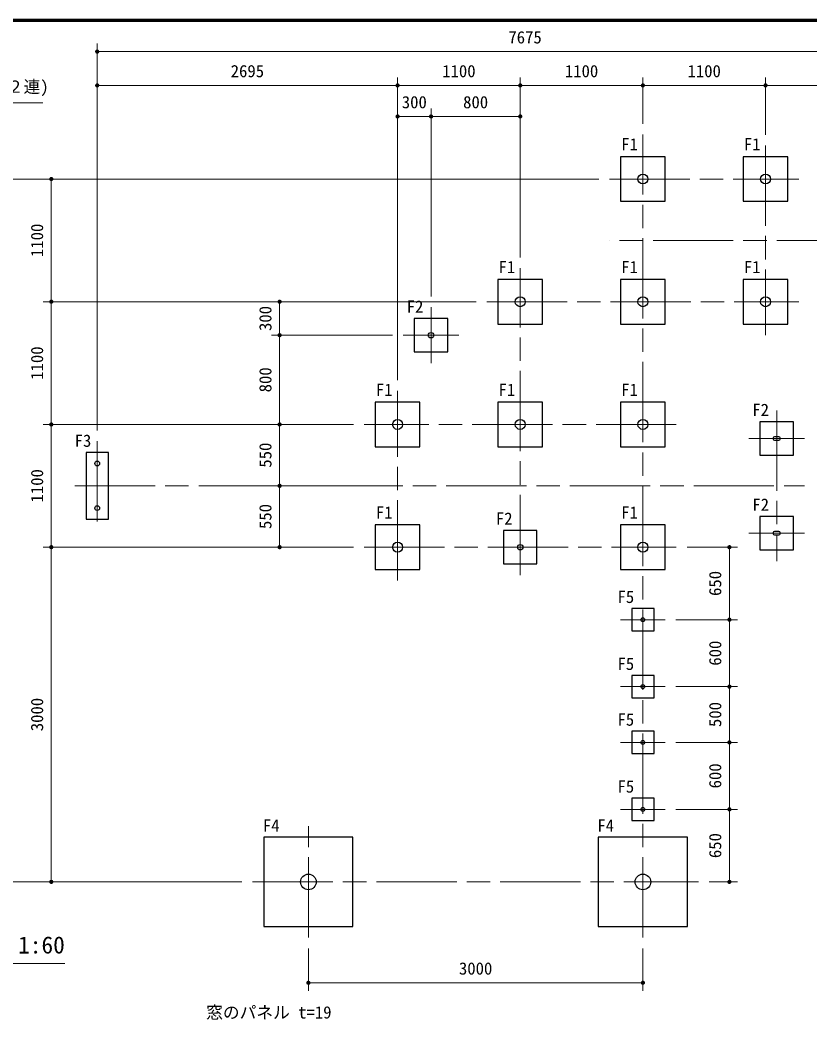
# Model space of a CAD drawing. Units: millimetres at full size, sheet at 1:60. Extents: x 900 to 24300, y 900 to 16920.
# Drawn here: x 10408 to 17492, y 7905 to 16920 of the extents above; entities that cross this region are included whole.
import ezdxf
from ezdxf.enums import TextEntityAlignment as Align

# ---------------------------------------------------------------- set-up
doc = ezdxf.new("R2010")
doc.units = ezdxf.units.MM
doc.header["$LTSCALE"] = 60
doc.linetypes.add('CHAIN', pattern=[18.5, 12, -1.5, 3.5, -1.5])
for name, color, linetype, lineweight in [('D-BMK', 2, 'CHAIN', 13), ('D-STR-1', 1, 'Continuous', 25), ('D-STR-DIM', 7, 'Continuous', 13), ('D-STR-HTXT', 7, 'Continuous', 13), ('D-STR-TXT', 7, 'Continuous', 13), ('D-TTL', 7, 'Continuous', 70)]:
    doc.layers.add(name, color=color, linetype=linetype, lineweight=lineweight)
doc.styles.add('ＭＳ ゴシック', font='')
doc.styles.get('ＭＳ ゴシック').set_extended_font_data('MS Gothic')

# ---------------------------------------------------------------- blocks, each defined once
blk = doc.blocks.new('filled_dot')
at = {"color": 0, "linetype": 'Continuous', "lineweight": -2, "const_width": 1.25}
blk.add_lwpolyline([(-0.625, 0, 1), (0.625, 0, 1)], format="xyb", close=True, dxfattribs=at)

msp = doc.modelspace()

# ---------------------------------------------------------------- linework, layer by layer
at = {"layer": 'D-BMK'}
for p, q in [((15993.96, 8695.72), (15993.96, 15895.72)), ((17093.96, 15795.72), (17093.96, 14095.72)), ((15693.96, 15495.72), (17393.96, 15495.72)), ((19024.96, 14945.72), (15693.96, 14945.72)), ((14893.96, 11945.72), (14893.96, 14695.72)), ((14093.96, 14345.72), (14093.96, 13845.72)), ((14593.96, 14395.72), (17393.96, 14395.72)), ((13843.96, 14095.72), (14343.96, 14095.72)), ((13793.96, 11895.72), (13793.96, 13595.72)), ((17193.96, 13420.72), (17193.96, 12070.72)), ((16293.96, 13295.72), (13493.96, 13295.72)), ((16943.96, 13170.72), (17443.96, 13170.72)), ((11099.96, 13145.72), (11099.96, 12345.72)), ((10899.96, 12745.72), (17443.96, 12745.72)), ((16943.96, 12320.72), (17443.96, 12320.72)), ((13493.96, 12195.72), (16293.96, 12195.72)), ((15793.96, 11545.72), (16193.96, 11545.72)), ((15793.96, 10945.72), (16193.96, 10945.72)), ((15793.96, 10445.72), (16193.96, 10445.72)), ((15793.96, 9845.72), (16193.96, 9845.72)), ((12993.96, 8695.72), (12993.96, 9695.72)), ((12493.96, 9195.72), (16493.96, 9195.72))]:
    msp.add_line(p, q, dxfattribs=at)
at = {"layer": 'D-STR-1'}
for p, q in [((17163.96, 13176.12), (17163.96, 13165.32)), ((17214.36, 13185.72), (17173.56, 13185.72)), ((17223.96, 13165.32), (17223.96, 13176.12)), ((17173.56, 13155.72), (17214.36, 13155.72)), ((17163.96, 12326.12), (17163.96, 12315.32)), ((17214.36, 12335.72), (17173.56, 12335.72)), ((17173.56, 12305.72), (17214.36, 12305.72)), ((17223.96, 12315.32), (17223.96, 12326.12))]:
    msp.add_line(p, q, dxfattribs=at)
for points in [[(15793.96, 15295.72), (16193.96, 15295.72), (16193.96, 15695.72), (15793.96, 15695.72)], [(16893.96, 15295.72), (17293.96, 15295.72), (17293.96, 15695.72), (16893.96, 15695.72)], [(14693.96, 14195.72), (15093.96, 14195.72), (15093.96, 14595.72), (14693.96, 14595.72)], [(15793.96, 14195.72), (16193.96, 14195.72), (16193.96, 14595.72), (15793.96, 14595.72)], [(16893.96, 14195.72), (17293.96, 14195.72), (17293.96, 14595.72), (16893.96, 14595.72)], [(13943.96, 13945.72), (14243.96, 13945.72), (14243.96, 14245.72), (13943.96, 14245.72)], [(13593.96, 13095.72), (13993.96, 13095.72), (13993.96, 13495.72), (13593.96, 13495.72)], [(14693.96, 13095.72), (15093.96, 13095.72), (15093.96, 13495.72), (14693.96, 13495.72)], [(15793.96, 13095.72), (16193.96, 13095.72), (16193.96, 13495.72), (15793.96, 13495.72)], [(17043.96, 13020.72), (17343.96, 13020.72), (17343.96, 13320.72), (17043.96, 13320.72)], [(10999.96, 12445.72), (11199.96, 12445.72), (11199.96, 13045.72), (10999.96, 13045.72)], [(17043.96, 12170.72), (17343.96, 12170.72), (17343.96, 12470.72), (17043.96, 12470.72)], [(13593.96, 11995.72), (13993.96, 11995.72), (13993.96, 12395.72), (13593.96, 12395.72)], [(15793.96, 11995.72), (16193.96, 11995.72), (16193.96, 12395.72), (15793.96, 12395.72)], [(14743.96, 12045.72), (15043.96, 12045.72), (15043.96, 12345.72), (14743.96, 12345.72)], [(15893.96, 11445.72), (16093.96, 11445.72), (16093.96, 11645.72), (15893.96, 11645.72)], [(15893.96, 10845.72), (16093.96, 10845.72), (16093.96, 11045.72), (15893.96, 11045.72)], [(15893.96, 10345.72), (16093.96, 10345.72), (16093.96, 10545.72), (15893.96, 10545.72)], [(15893.96, 9745.72), (16093.96, 9745.72), (16093.96, 9945.72), (15893.96, 9945.72)], [(12593.96, 8795.72), (13393.96, 8795.72), (13393.96, 9595.72), (12593.96, 9595.72)], [(15593.96, 8795.72), (16393.96, 8795.72), (16393.96, 9595.72), (15593.96, 9595.72)]]:
    msp.add_lwpolyline(points, close=True, dxfattribs=at)
for centre, radius in [((15993.96, 15495.72), 44.55), ((17093.96, 15495.72), 44.55), ((14893.96, 14395.72), 44.55), ((15993.96, 14395.72), 44.55), ((17093.96, 14395.72), 44.55), ((14093.96, 14095.72), 24.3), ((13793.96, 13295.72), 44.55), ((14893.96, 13295.72), 44.55), ((15993.96, 13295.72), 44.55), ((11099.96, 12945.72), 21.35), ((11099.96, 12545.72), 21.35), ((13793.96, 12195.72), 44.55), ((14893.96, 12195.72), 24.3), ((15993.96, 12195.72), 44.55), ((15993.96, 11545.72), 17), ((15993.96, 10945.72), 17), ((15993.96, 10445.72), 17), ((15993.96, 9845.72), 17), ((12993.96, 9195.72), 69.9), ((15993.96, 9195.72), 69.9)]:
    msp.add_circle(centre, radius, dxfattribs=at)
for centre, start, end in [((17173.56, 13176.12), 90, 180), ((17173.56, 13165.32), 180, 270), ((17214.36, 13176.12), 0, 90), ((17214.36, 13165.32), 270, 360), ((17173.56, 12326.12), 90, 180), ((17173.56, 12315.32), 180, 270), ((17214.36, 12326.12), 0, 90), ((17214.36, 12315.32), 270, 360)]:
    msp.add_arc(centre, 9.6, start, end, dxfattribs=at)
at = {"layer": 'D-STR-DIM'}
for p, q in [((11099.96, 13241.72), (11099.96, 16709.86)), ((11099.96, 16637.86), (18774.96, 16637.86)), ((11099.96, 13241.72), (11099.96, 16406.75)), ((11099.96, 16334.75), (13793.96, 16334.75)), ((13793.96, 13691.72), (13793.96, 16406.75)), ((13793.96, 13691.72), (13793.96, 16406.75)), ((13793.96, 16334.75), (14893.96, 16334.75)), ((14893.96, 14791.72), (14893.96, 16406.75)), ((14893.96, 14791.72), (14893.96, 16406.75)), ((14893.96, 16334.75), (15993.96, 16334.75)), ((15993.96, 15991.72), (15993.96, 16406.75)), ((15993.96, 15991.72), (15993.96, 16406.75)), ((15993.96, 16334.75), (17093.96, 16334.75)), ((17093.96, 15891.72), (17093.96, 16406.75)), ((17093.96, 15891.72), (17093.96, 16406.75)), ((17093.96, 16334.75), (18774.96, 16334.75)), ((13793.96, 13787.72), (13793.96, 16128.49)), ((13793.96, 16056.49), (14093.96, 16056.49)), ((14093.96, 14441.72), (14093.96, 16128.49)), ((14093.96, 14441.72), (14093.96, 16128.49)), ((14093.96, 16056.49), (14893.96, 16056.49)), ((14893.96, 14887.72), (14893.96, 16128.49)), ((11255.04, 15495.72), (10287.86, 15495.72)), ((15597.96, 15495.72), (10616.25, 15495.72)), ((10688.25, 14395.72), (10688.25, 15495.72)), ((14497.96, 14395.72), (10616.25, 14395.72)), ((14497.96, 14395.72), (10616.25, 14395.72)), ((10688.25, 13295.72), (10688.25, 14395.72)), ((13697.96, 14395.72), (12664.08, 14395.72)), ((12736.08, 14395.72), (12736.08, 14095.72)), ((13747.96, 14095.72), (12664.08, 14095.72)), ((13747.96, 14095.72), (12664.08, 14095.72)), ((12736.08, 14095.72), (12736.08, 13295.72)), ((13397.96, 13295.72), (10616.25, 13295.72)), ((13397.96, 13295.72), (10616.25, 13295.72)), ((10688.25, 12195.72), (10688.25, 13295.72)), ((13397.96, 13295.72), (12664.08, 13295.72)), ((13397.96, 13295.72), (12664.08, 13295.72)), ((12736.08, 13295.72), (12736.08, 12745.72)), ((13412.38, 12745.72), (12664.08, 12745.72)), ((13412.38, 12745.72), (12664.08, 12745.72)), ((12736.08, 12745.72), (12736.08, 12195.72)), ((13397.96, 12195.72), (10616.25, 12195.72)), ((10803.96, 12195.72), (10616.25, 12195.72)), ((10688.25, 9195.72), (10688.25, 12195.72)), ((13397.96, 12195.72), (12664.08, 12195.72)), ((16389.96, 12195.72), (16842.29, 12195.72)), ((16770.29, 12195.72), (16770.29, 11545.72)), ((16289.96, 11545.72), (16842.29, 11545.72)), ((16289.96, 11545.72), (16842.29, 11545.72)), ((16770.29, 11545.72), (16770.29, 10945.72)), ((16289.96, 10945.72), (16842.29, 10945.72)), ((16289.96, 10945.72), (16842.29, 10945.72)), ((16770.29, 10945.72), (16770.29, 10445.72)), ((16289.96, 10445.72), (16842.29, 10445.72)), ((16289.96, 10445.72), (16842.29, 10445.72)), ((16770.29, 10445.72), (16770.29, 9845.72)), ((16289.96, 9845.72), (16842.29, 9845.72)), ((16289.96, 9845.72), (16842.29, 9845.72)), ((16770.29, 9845.72), (16770.29, 9195.72)), ((11255.04, 9195.72), (10287.86, 9195.72)), ((12397.96, 9195.72), (10616.25, 9195.72)), ((16589.96, 9195.72), (16842.29, 9195.72)), ((12993.96, 8599.72), (12993.96, 8219.22)), ((15993.96, 8599.72), (15993.96, 8219.22)), ((12993.96, 8291.22), (15993.96, 8291.22))]:
    msp.add_line(p, q, dxfattribs=at)
at = {"layer": 'D-STR-HTXT'}
msp.add_lwpolyline([(8424.17, 15345.71), (8317.88, 16179.48), (8337.88, 16179.48), (10612.33, 16179.48), (9475.1, 16179.48)], dxfattribs=at)
at = {"layer": 'D-STR-TXT'}
msp.add_line((9445.52, 8465.19), (10810.52, 8465.19), dxfattribs=at)
at = {"layer": 'D-TTL'}
msp.add_lwpolyline([(900, 900), (900, 16920), (24300, 16920), (24300, 900)], close=True, dxfattribs=at)

# ---------------------------------------------------------------- block references
at = {"layer": 'D-STR-DIM', "xscale": 15, "yscale": 15}
for p in [(11099.96, 16637.86), (11099.96, 16334.75), (13793.96, 16334.75), (14893.96, 16334.75), (15993.96, 16334.75), (17093.96, 16334.75), (13793.96, 16056.49), (14093.96, 16056.49), (12993.96, 8291.22)]:
    msp.add_blockref('filled_dot', p, dxfattribs=at)
for p, rotation in [((13793.96, 16334.75), 180), ((14893.96, 16334.75), 180), ((15993.96, 16334.75), 180), ((17093.96, 16334.75), 180), ((14093.96, 16056.49), 180), ((14893.96, 16056.49), 180), ((10688.25, 15495.72), 270), ((10688.25, 14395.72), 270), ((10688.25, 14395.72), 90), ((12736.08, 14395.72), 270), ((12736.08, 14095.72), 90), ((12736.08, 14095.72), 270), ((10688.25, 13295.72), 270), ((10688.25, 13295.72), 90), ((12736.08, 13295.72), 90), ((12736.08, 13295.72), 270), ((12736.08, 12745.72), 90), ((12736.08, 12745.72), 270), ((10688.25, 12195.72), 270), ((10688.25, 12195.72), 90), ((12736.08, 12195.72), 90), ((16770.29, 12195.72), 270), ((16770.29, 11545.72), 90), ((16770.29, 11545.72), 270), ((16770.29, 10945.72), 90), ((16770.29, 10945.72), 270), ((16770.29, 10445.72), 90), ((16770.29, 10445.72), 270), ((16770.29, 9845.72), 90), ((16770.29, 9845.72), 270), ((10688.25, 9195.72), 90), ((16770.29, 9195.72), 90), ((15993.96, 8291.22), 180)]:
    msp.add_blockref('filled_dot', p, dxfattribs=dict(at, rotation=rotation))

# ---------------------------------------------------------------- texts
at = {"layer": 'D-STR-DIM', "style": 'ＭＳ ゴシック'}
for s, p in [('7675', (14937.46, 16766.13)), ('2695', (12446.96, 16463.02)), ('1100', (14343.96, 16463.02)), ('1100', (15443.96, 16463.02)), ('1100', (16543.96, 16463.02)), ('300', (13943.96, 16184.76)), ('800', (14493.96, 16184.76)), ('3000', (14493.96, 8419.48))]:
    msp.add_text(s, height=110, dxfattribs=at).set_placement(p, align=Align.MIDDLE_CENTER)
for s, p in [('1100', (10559.99, 14945.72)), ('300', (12607.81, 14245.72)), ('1100', (10559.99, 13845.72)), ('800', (12607.81, 13695.72)), ('550', (12607.81, 13020.72)), ('1100', (10559.99, 12745.72)), ('550', (12607.81, 12470.72)), ('650', (16642.03, 11870.72)), ('600', (16642.03, 11245.72)), ('3000', (10559.99, 10695.72)), ('500', (16642.03, 10695.72)), ('600', (16642.03, 10145.72)), ('650', (16642.03, 9520.72))]:
    msp.add_text(s, height=110, rotation=90, dxfattribs=at).set_placement(p, align=Align.MIDDLE_CENTER)
at = {"layer": 'D-STR-HTXT', "style": 'ＭＳ ゴシック'}
for s, p in [('なかよしスライダー(２連)', (10664.75, 16323.36)), ('窓のパネル t=19', (13201.57, 8025.92))]:
    msp.add_text(s, height=110, dxfattribs=at).set_placement(p, align=Align.MIDDLE_RIGHT)
at = {"layer": 'D-STR-TXT', "style": 'ＭＳ ゴシック'}
for s, height, p in [('F1', 110, (15799.78, 15718.98)), ('F1', 110, (16899.78, 15718.98)), ('F1', 110, (14699.78, 14618.98)), ('F1', 110, (15799.78, 14618.98)), ('F1', 110, (16899.78, 14618.98)), ('F2', 110, (13875.62, 14263.96)), ('F1', 110, (13599.78, 13518.98)), ('F1', 110, (14699.78, 13518.98)), ('F1', 110, (15799.78, 13518.98)), ('F2', 110, (16975.62, 13338.96)), ('F3', 110, (10897.52, 13062.46)), ('F2', 110, (16975.62, 12488.96)), ('F1', 110, (13599.78, 12418.98)), ('F1', 110, (15799.78, 12418.98)), ('F2', 110, (14675.62, 12363.96)), ('F5', 110, (15766.24, 11662.46)), ('F5', 110, (15766.24, 11062.46)), ('F5', 110, (15766.24, 10562.46)), ('F5', 110, (15766.24, 9962.46)), ('F4', 110, (12585.72, 9612.46)), ('F4', 110, (15585.72, 9612.46)), ('基礎伏図 1:60', 154, (9445.52, 8507.19))]:
    msp.add_text(s, height=height, dxfattribs=at).set_placement(p, align=Align.BOTTOM_LEFT)

doc.saveas('drawing.dxf')
